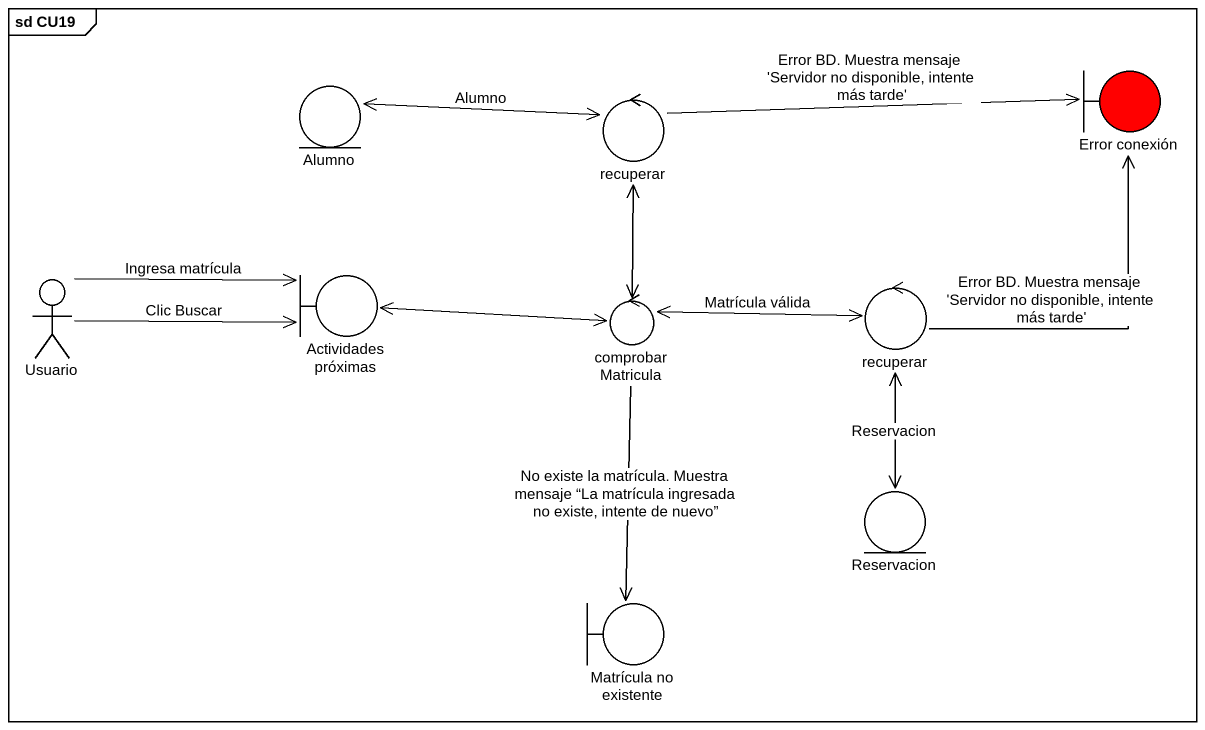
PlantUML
@startuml
mainframe sd CU19
boundary "Error conexión" as Error_conexión #FF0000
entity Alumno
control recuperar
actor Usuario
boundary "Actividades próximas" as Actividades_próximas
control comprobarMatricula
control "recuperar" as recuperar_2
entity Reservacion
boundary "Matrícula no existente" as Matrícula_no_existente
recuperar -right-> Error_conexión : Error BD. Muestra mensaje 'Servidor no disponible, intente más tarde'
recuperar <-left-> Alumno : Alumno
Usuario -right-> Actividades_próximas : Ingresa matrícula
Usuario -right-> Actividades_próximas : Clic Buscar
Actividades_próximas <-right-> comprobarMatricula
comprobarMatricula <-up-> recuperar
comprobarMatricula <-right-> recuperar_2 : Matrícula válida
comprobarMatricula --> Matrícula_no_existente : No existe la matrícula. Muestra mensaje “La matrícula ingresada no existe, intente de nuevo”
recuperar_2 -up-> Error_conexión : Error BD. Muestra mensaje 'Servidor no disponible, intente más tarde'
recuperar_2 <--> Reservacion : Reservacion
@enduml
